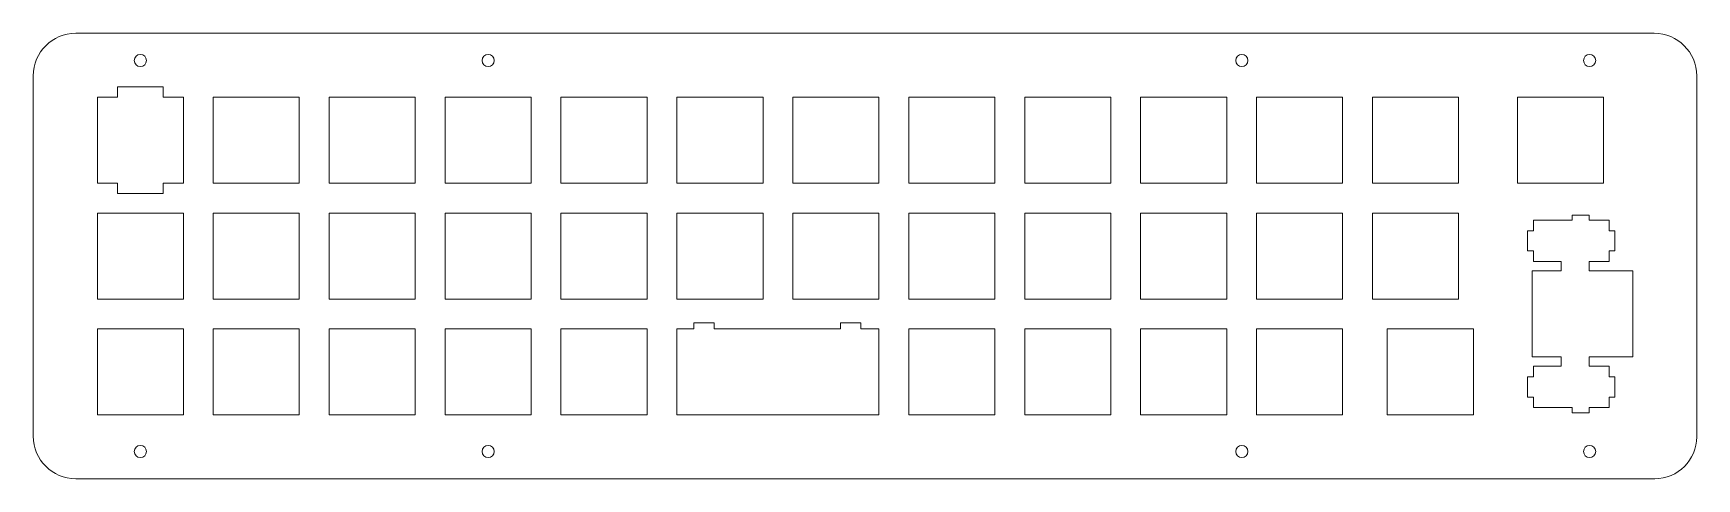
# Model space of a CAD drawing. Header units: millimetres. Extents: x 0 to 273, y 1 to 74.
import ezdxf

# ---------------------------------------------------------------- set-up
doc = ezdxf.new("R2010")
doc.units = ezdxf.units.MM
doc.layers.add('A-DETL', color=90, linetype='Continuous', lineweight=18)

msp = doc.modelspace()

# ---------------------------------------------------------------- linework, layer by layer
at = {"layer": 'A-DETL'}
for p, q in [((266.36, 74.3), (7, 74.3)), ((0, 67.3), (0, 8)), ((273.36, 7.91), (273.36, 67.3)), ((10.53, 49.62), (10.53, 63.77)), ((10.53, 63.77), (13.86, 63.77)), ((13.86, 63.77), (13.86, 65.46)), ((13.86, 65.46), (21.33, 65.46)), ((21.33, 65.46), (21.33, 63.77)), ((21.33, 63.77), (24.67, 63.77)), ((24.67, 63.77), (24.67, 49.62)), ((29.57, 49.62), (29.57, 63.77)), ((29.57, 63.77), (43.72, 63.77)), ((43.72, 63.77), (43.72, 49.62)), ((48.62, 49.62), (48.62, 63.77)), ((48.62, 63.77), (62.77, 63.77)), ((62.77, 63.77), (62.77, 49.62)), ((67.67, 63.77), (81.82, 63.77)), ((67.67, 49.62), (67.67, 63.77)), ((81.82, 63.77), (81.82, 49.62)), ((86.72, 63.77), (100.87, 63.77)), ((86.72, 49.62), (86.72, 63.77)), ((100.87, 63.77), (100.87, 49.62)), ((105.77, 63.77), (119.92, 63.77)), ((105.77, 49.62), (105.77, 63.77)), ((119.92, 63.77), (119.92, 49.62)), ((124.82, 63.77), (138.97, 63.77)), ((124.82, 49.62), (124.82, 63.77)), ((138.97, 63.77), (138.97, 49.62)), ((143.87, 63.77), (158.02, 63.77)), ((143.87, 49.62), (143.87, 63.77)), ((158.02, 63.77), (158.02, 49.62)), ((162.92, 63.77), (177.07, 63.77)), ((162.92, 49.62), (162.92, 63.77)), ((177.07, 63.77), (177.07, 49.62)), ((181.97, 63.77), (196.12, 63.77)), ((181.97, 49.62), (181.97, 63.77)), ((196.12, 63.77), (196.12, 49.62)), ((201.02, 63.77), (215.17, 63.77)), ((201.02, 49.62), (201.02, 63.77)), ((215.17, 63.77), (215.17, 49.62)), ((220.07, 49.62), (220.07, 63.77)), ((220.07, 63.77), (234.22, 63.77)), ((234.22, 63.77), (234.22, 49.62)), ((243.89, 49.62), (243.89, 63.77)), ((243.89, 63.77), (258.04, 63.77)), ((258.04, 63.77), (258.04, 49.62)), ((13.86, 49.62), (10.53, 49.62)), ((13.86, 47.94), (13.86, 49.62)), ((24.67, 49.62), (21.33, 49.62)), ((21.33, 49.62), (21.33, 47.94)), ((43.72, 49.62), (29.57, 49.62)), ((62.77, 49.62), (48.62, 49.62)), ((81.82, 49.62), (67.67, 49.62)), ((100.87, 49.62), (86.72, 49.62)), ((119.92, 49.62), (105.77, 49.62)), ((138.97, 49.62), (124.82, 49.62)), ((158.02, 49.62), (143.87, 49.62)), ((177.07, 49.62), (162.92, 49.62)), ((196.12, 49.62), (181.97, 49.62)), ((215.17, 49.62), (201.02, 49.62)), ((234.22, 49.62), (220.07, 49.62)), ((258.04, 49.62), (243.89, 49.62)), ((21.33, 47.94), (13.86, 47.94)), ((10.53, 30.57), (10.53, 44.72)), ((10.53, 44.72), (24.67, 44.72)), ((24.67, 44.72), (24.67, 30.57)), ((29.57, 30.57), (29.57, 44.72)), ((29.57, 44.72), (43.72, 44.72)), ((43.72, 44.72), (43.72, 30.57)), ((48.62, 44.72), (62.77, 44.72)), ((48.62, 30.57), (48.62, 44.72)), ((62.77, 44.72), (62.77, 30.57)), ((67.67, 44.72), (81.82, 44.72)), ((67.67, 30.57), (67.67, 44.72)), ((81.82, 44.72), (81.82, 30.57)), ((86.72, 30.57), (86.72, 44.72)), ((86.72, 44.72), (100.87, 44.72)), ((100.87, 44.72), (100.87, 30.57)), ((105.77, 30.57), (105.77, 44.72)), ((105.77, 44.72), (119.92, 44.72)), ((119.92, 44.72), (119.92, 30.57)), ((124.82, 30.57), (124.82, 44.72)), ((124.82, 44.72), (138.97, 44.72)), ((138.97, 44.72), (138.97, 30.57)), ((143.87, 30.57), (143.87, 44.72)), ((143.87, 44.72), (158.02, 44.72)), ((158.02, 44.72), (158.02, 30.57)), ((162.92, 30.57), (162.92, 44.72)), ((162.92, 44.72), (177.07, 44.72)), ((177.07, 44.72), (177.07, 30.57)), ((181.97, 30.57), (181.97, 44.72)), ((181.97, 44.72), (196.12, 44.72)), ((196.12, 44.72), (196.12, 30.57)), ((201.02, 30.57), (201.02, 44.72)), ((201.02, 44.72), (215.17, 44.72)), ((215.17, 44.72), (215.17, 30.57)), ((220.07, 30.57), (220.07, 44.72)), ((220.07, 44.72), (234.22, 44.72)), ((234.22, 44.72), (234.22, 30.57)), ((252.88, 43.55), (252.88, 44.38)), ((252.88, 44.38), (255.71, 44.38)), ((255.71, 44.38), (255.71, 43.55)), ((245.55, 38.48), (245.55, 41.81)), ((245.55, 41.81), (246.54, 41.81)), ((246.54, 41.81), (246.54, 43.55)), ((246.54, 43.55), (252.88, 43.55)), ((255.71, 43.55), (258.97, 43.55)), ((258.97, 43.55), (258.97, 41.81)), ((258.97, 41.81), (259.9, 41.81)), ((259.9, 41.81), (259.9, 38.48)), ((246.54, 38.48), (245.55, 38.48)), ((246.54, 36.74), (246.54, 38.48)), ((259.9, 38.48), (258.97, 38.48)), ((258.97, 38.48), (258.97, 36.74)), ((251.06, 36.74), (246.54, 36.74)), ((251.06, 35.2), (251.06, 36.74)), ((258.97, 36.74), (255.71, 36.74)), ((255.71, 36.74), (255.71, 35.2)), ((246.31, 21.05), (246.31, 35.2)), ((246.31, 35.2), (251.06, 35.2)), ((255.71, 35.2), (262.86, 35.2)), ((262.86, 35.2), (262.86, 21.05)), ((24.67, 30.57), (10.53, 30.57)), ((43.72, 30.57), (29.57, 30.57)), ((62.77, 30.57), (48.62, 30.57)), ((81.82, 30.57), (67.67, 30.57)), ((100.87, 30.57), (86.72, 30.57)), ((119.92, 30.57), (105.77, 30.57)), ((138.97, 30.57), (124.82, 30.57)), ((158.02, 30.57), (143.87, 30.57)), ((177.07, 30.57), (162.92, 30.57)), ((196.12, 30.57), (181.97, 30.57)), ((215.17, 30.57), (201.02, 30.57)), ((234.22, 30.57), (220.07, 30.57)), ((10.53, 11.52), (10.53, 25.67)), ((10.53, 25.67), (24.67, 25.67)), ((24.67, 25.67), (24.67, 11.52)), ((29.57, 11.52), (29.57, 25.67)), ((29.57, 25.67), (43.72, 25.67)), ((43.72, 25.67), (43.72, 11.52)), ((48.62, 25.67), (62.77, 25.67)), ((48.62, 11.52), (48.62, 25.67)), ((62.77, 25.67), (62.77, 11.52)), ((67.67, 25.67), (81.82, 25.67)), ((67.67, 11.52), (67.67, 25.67)), ((81.82, 25.67), (81.82, 11.52)), ((86.72, 25.67), (100.87, 25.67)), ((86.72, 11.52), (86.72, 25.67)), ((100.87, 25.67), (100.87, 11.52)), ((105.77, 11.52), (105.77, 25.67)), ((105.77, 25.67), (108.58, 25.67)), ((108.58, 25.67), (108.58, 26.67)), ((108.58, 26.67), (111.92, 26.67)), ((111.92, 26.67), (111.92, 25.67)), ((111.92, 25.67), (132.63, 25.67)), ((132.63, 25.67), (132.63, 26.67)), ((132.63, 26.67), (135.97, 26.67)), ((135.97, 26.67), (135.97, 25.67)), ((135.97, 25.67), (138.97, 25.67)), ((138.97, 25.67), (138.97, 11.52)), ((143.87, 11.52), (143.87, 25.67)), ((143.87, 25.67), (158.02, 25.67)), ((158.02, 25.67), (158.02, 11.52)), ((162.92, 11.52), (162.92, 25.67)), ((162.92, 25.67), (177.07, 25.67)), ((177.07, 25.67), (177.07, 11.52)), ((181.97, 11.52), (181.97, 25.67)), ((181.97, 25.67), (196.12, 25.67)), ((196.12, 25.67), (196.12, 11.52)), ((201.02, 11.52), (201.02, 25.67)), ((201.02, 25.67), (215.17, 25.67)), ((215.17, 25.67), (215.17, 11.52)), ((222.51, 11.52), (222.51, 25.67)), ((222.51, 25.67), (236.66, 25.67)), ((236.66, 25.67), (236.66, 11.52)), ((251.06, 21.05), (246.31, 21.05)), ((246.54, 17.77), (246.54, 19.51)), ((246.54, 19.51), (251.06, 19.51)), ((251.06, 19.51), (251.06, 21.05)), ((262.86, 21.05), (255.71, 21.05)), ((255.71, 21.05), (255.71, 19.51)), ((255.71, 19.51), (258.97, 19.51)), ((258.97, 19.51), (258.97, 17.77)), ((245.55, 14.44), (245.55, 17.77)), ((245.55, 17.77), (246.54, 17.77)), ((258.97, 17.77), (259.9, 17.77)), ((259.9, 17.77), (259.9, 14.44)), ((246.54, 14.44), (245.55, 14.44)), ((246.54, 12.7), (246.54, 14.44)), ((259.9, 14.44), (258.97, 14.44)), ((258.97, 14.44), (258.97, 12.7)), ((24.67, 11.52), (10.53, 11.52)), ((43.72, 11.52), (29.57, 11.52)), ((62.77, 11.52), (48.62, 11.52)), ((81.82, 11.52), (67.67, 11.52)), ((100.87, 11.52), (86.72, 11.52)), ((138.97, 11.52), (105.77, 11.52)), ((158.02, 11.52), (143.87, 11.52)), ((177.07, 11.52), (162.92, 11.52)), ((196.12, 11.52), (181.97, 11.52)), ((215.17, 11.52), (201.02, 11.52)), ((236.66, 11.52), (222.51, 11.52)), ((252.88, 12.7), (246.54, 12.7)), ((252.88, 11.87), (252.88, 12.7)), ((255.71, 11.87), (252.88, 11.87)), ((258.97, 12.7), (255.71, 12.7)), ((255.71, 12.7), (255.71, 11.87)), ((7, 1), (266.45, 1))]:
    msp.add_line(p, q, dxfattribs=at)
for centre, radius, start, end in [((7, 67.3), 7, 90, 180), ((266.36, 67.3), 7, 0, 90), ((17.6, 69.8), 1, 0, 180), ((17.6, 69.8), 1, 180, 0), ((74.75, 69.8), 1, 0, 180), ((74.75, 69.8), 1, 180, 0), ((198.61, 69.8), 1, 0, 180), ((198.61, 69.8), 1, 180, 0), ((255.76, 69.8), 1, 0, 180), ((255.76, 69.8), 1, 180, 0), ((7, 8), 7, 180, 270), ((17.6, 5.5), 1, 0, 180), ((17.6, 5.5), 1, 180, 0), ((74.75, 5.5), 1, 0, 180), ((74.75, 5.5), 1, 180, 0), ((198.61, 5.5), 1, 0, 180), ((198.61, 5.5), 1, 180, 0), ((255.76, 5.5), 1, 0, 180), ((255.76, 5.5), 1, 180, 0), ((266.45, 7.91), 6.91, 270, 0)]:
    msp.add_arc(centre, radius, start, end, dxfattribs=at)

doc.saveas('drawing.dxf')
